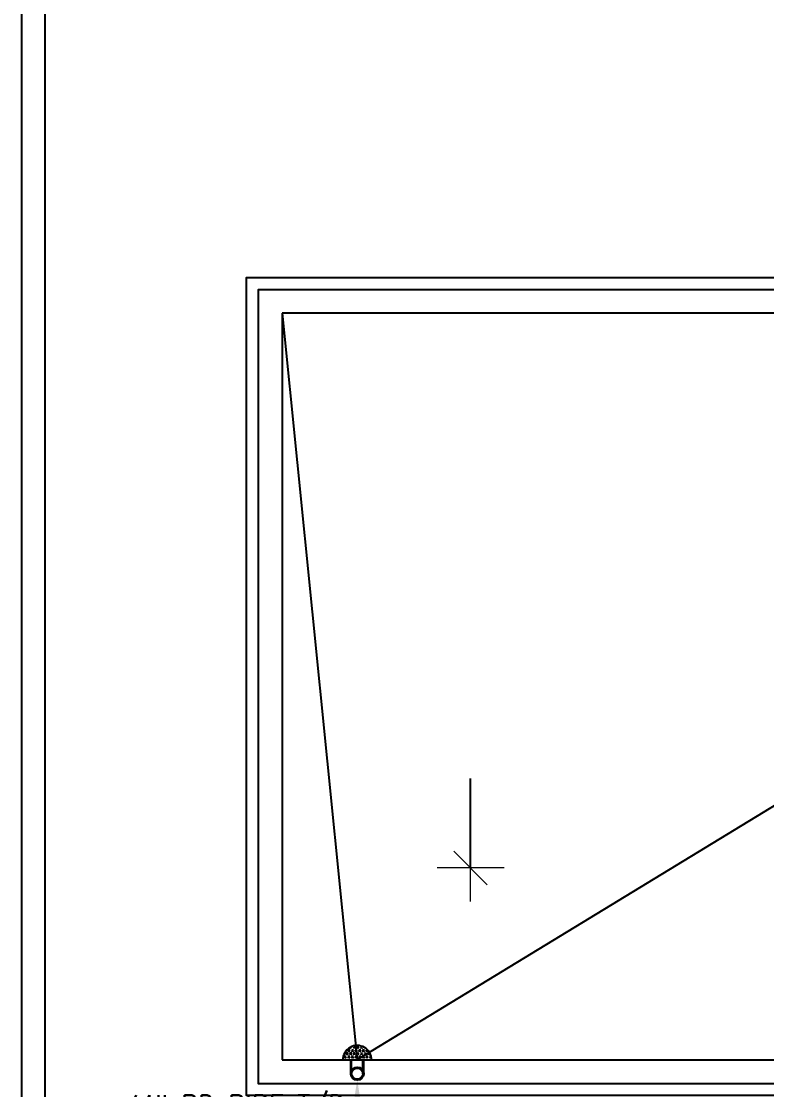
# Model space of a CAD drawing. Header units: metres. Extents: x -658 to -58, y -713 to -118.
# Drawn here: x -339.05 to -332.76, y -269.93 to -260.92 of the extents above; entities that cross this region are included whole.
import ezdxf
from ezdxf import colors
from ezdxf.entities.mleader import LeaderData, LeaderLine
from ezdxf.math import Vec2, Vec3

# ---------------------------------------------------------------- set-up
doc = ezdxf.new("R2010")
doc.units = ezdxf.units.M
doc.header["$LTSCALE"] = 100
doc.layers.add('DM_OUT', color=8, linetype='Continuous', lineweight=15)
for name, color, linetype in [('plan', 8, 'Continuous'), ('RWP', 6, 'Continuous'), ('slope arrow', 255, 'Continuous'), ('WATER TEXT', 3, 'Continuous')]:
    doc.layers.add(name, color=color, linetype=linetype)
doc.styles.add('02-GROUND-FOR WORK$0$MZ', font='romans.shx', dxfattribs={"width": 0.8})
doc.styles.add('DM', font='ARIALUNI.TTF', dxfattribs={"height": 0.2})
doc.dimstyles.new('Copy of DM', dxfattribs={"dimtxt": 0.2, "dimasz": 0.07, "dimexe": 0.15, "dimexo": 0.063, "dimgap": 0.07, "dimtad": 1, "dimzin": 0, "dimdsep": 46, "dimtxsty": 'DM', "dimblk": 'TK', "dimcen": 0.09, "dimclrd": 74, "dimadec": 8, "dimazin": 0, "dimtfac": 1, "dimtmove": 2, "dimatfit": 1, "dimldrblk": 'TK', "dimfxl": 1, "dimtolj": 1, "dimtzin": 0, "dimarcsym": 0})

# ---------------------------------------------------------------- blocks, each defined once
blk = doc.blocks.new('A$C79349d3f')
at = {"layer": 'plan'}
for p, q in [((-41.8028, 21.3095), (-41.8028, 1.3095)), ((-41.6028, 1.5095), (-41.6028, 19.1095)), ((-39.6035, 10.1095), (-39.6035, 3.8095)), ((-32.8035, 10.1095), (-39.6035, 10.1095)), ((-39.6035, 3.8095), (-24.0035, 3.8095))]:
    blk.add_line(p, q, dxfattribs=at)
blk.add_lwpolyline([(-23.6035, 8.3095), (-23.6035, 3.4095), (-30.0035, 3.4095), (-30.0035, 3.5095), (-39.9035, 3.5095), (-39.9035, 10.4095), (-32.8035, 10.4095)], dxfattribs=at)
at = {"layer": 'plan', "ltscale": 0.0007}
blk.add_lwpolyline([(-23.8035, 8.3095), (-23.8035, 3.6095), (-39.8035, 3.6095), (-39.8035, 10.3095), (-32.8035, 10.3095)], dxfattribs=at)
blk = doc.blocks.new('TK')
at = {"layer": 'DM_OUT'}
for p, q in [((0, 1.414), (0, -1.414)), ((-0.707, -0.707), (0.707, 0.707)), ((1.414, 0), (-1.414, 0))]:
    blk.add_line(p, q, dxfattribs=at)

msp = doc.modelspace()

# ---------------------------------------------------------------- hatches: boundary and pattern name
at = {"layer": 'RWP'}
h = msp.add_hatch(color=256, dxfattribs=at)
h.paths.add_polyline_path([(-336.3373, -269.6818), (-336.093, -269.6822, 1)])
h.paths.add_polyline_path([(-336.1014, -269.674), (-336.3289, -269.6737, -0.930949)], flags=16)
at = {"layer": 'RWP', "linetype": 'Continuous', "ltscale": 0.1}
msp.add_hatch(color=2, dxfattribs=at).paths.add_polyline_path([(-336.3289, -269.6737), (-336.3371, -269.6737, -0.935414), (-336.0933, -269.674), (-336.1014, -269.674, 0.930949)])
msp.add_hatch(color=2, dxfattribs=at).paths.add_polyline_path([(-336.3289, -269.6737), (-336.3371, -269.6737, -0.935414), (-336.0933, -269.674), (-336.1014, -269.674, 0.930949)])
at = {"layer": 'RWP'}
h = msp.add_hatch(dxfattribs=at)
h.set_pattern_fill('TRIANG', scale=0.081449, angle=1079.91888, style=0)
h.set_pattern_definition([(119.918882, (-260.437533, -371.716427), (0.0153091403, 0.026429723), [0.015271706, -0.015271706]), (59.918882, (-260.437533, -371.716427), (0.030543382, -4.3243e-05), [0.015271706, -0.015271706]), (179.918882, (-260.429878, -371.703212), (-0.0152342415, 0.026472966), [0.015271706, -0.015271706])])
h.paths.add_polyline_path([(-336.0996, -269.6747, 0.930949), (-336.3271, -269.6744)])
at = {"layer": 'RWP', "linetype": 'Continuous', "ltscale": 0.1}
h = msp.add_hatch(color=2, dxfattribs=at)
h.paths.add_polyline_path([(-336.2153, -269.7418, -1), (-336.2151, -269.8518, -1)])
h.paths.add_polyline_path([(-336.2153, -269.749, -1), (-336.2152, -269.8447, -1)], flags=16)
h = msp.add_hatch(color=2, dxfattribs=at)
h.paths.add_polyline_path([(-336.2152, -269.8525, 1), (-336.215, -269.7425, 1)])
h.paths.add_polyline_path([(-336.2151, -269.8453, 1), (-336.215, -269.7496, 1)], flags=16)

# ---------------------------------------------------------------- linework, layer by layer
at = {"layer": 'RWP'}
for p, q in [((-336.2698, -269.7966), (-336.2698, -269.6821)), ((-336.2633, -269.7976), (-336.2633, -269.682)), ((-336.1675, -269.7976), (-336.1676, -269.682)), ((-336.1598, -269.7966), (-336.1598, -269.6821))]:
    msp.add_line(p, q, dxfattribs=at)
at = {"layer": 'RWP', "color": 2, "linetype": 'Continuous', "ltscale": 0.1}
for centre, radius in [((-336.2152, -269.7968), 0.055), ((-336.2151, -269.7975), 0.055), ((-336.2154, -269.7975), 0.0479), ((-336.2152, -269.7968), 0.0479)]:
    msp.add_circle(centre, radius, dxfattribs=at)
msp.add_arc((-336.2152, -269.682), 0.1222, 359.9189, 179.91891, dxfattribs=at)
msp.add_arc((-336.2152, -269.682), 0.1222, 359.9189, 179.91891, dxfattribs=at)
at = {"layer": 'slope arrow', "linetype": 'Continuous'}
for p, q in [((-336.8492, -263.382), (-336.2155, -269.682)), ((-328.8343, -265.182), (-336.2152, -269.682))]:
    msp.add_line(p, q, dxfattribs=at)

# ---------------------------------------------------------------- block references
at = {"layer": 'plan'}
msp.add_blockref('A$C79349d3f', (-297.2456, -273.4915), dxfattribs=at)

# ---------------------------------------------------------------- leaders
at = {"layer": 'slope arrow', "linetype": 'Continuous'}
msp.add_leader([(-335.2593, -268.0618), (-335.2593, -267.3075)], dimstyle='Copy of DM', override={"dimasz": 0.2, "dimgap": 0.07, "dimtad": 0, "dimclrd": 256}, dxfattribs=at)
at = {"layer": 'WATER TEXT', "color": 3}
ml = msp.add_multileader_mtext('Standard', dxfattribs=at)
ml.set_content('%%C4" RD PIPE T/D', color=3, style='02-GROUND-FOR WORK$0$MZ')
ml.set_leader_properties(color=1)
ml.build(insert=Vec2(0, 0))
ml.multileader.update_dxf_attribs({"text_left_attachment_type": 6, "text_right_attachment_type": 6, "dogleg_length": 100, "arrow_head_size": 0.15})
ctx = ml.context
ctx.base_point, ctx.char_height, ctx.arrow_head_size, ctx.landing_gap_size, ctx.plane_origin = Vec3(-338.4486, -270.2454), 0.2, 0.15, 0.00009, Vec3(-336.3746, -269.7193)
ctx.left_attachment, ctx.right_attachment, ctx.text_align_type = 6, 6, 2
notes = []
notes.append((ctx, [(0, (1, 1, 0), (-336.2151, -270.2454), (-1, 0), 0.1, [(0, [(-336.2151, -269.8525)], 0, [])])]))
ctx.mtext.insert, ctx.mtext.alignment, ctx.mtext.flow_direction = Vec3(-336.3152, -269.9788), 3, 5
for ctx, leaders in notes:
    for number, flags, end, landing, length, lines in leaders:
        leader = LeaderData()
        leader.index, (leader.has_last_leader_line, leader.has_dogleg_vector, leader.attachment_direction) = number, flags
        leader.last_leader_point, leader.dogleg_vector, leader.dogleg_length = Vec3(end), Vec3(landing), length
        for number, points, colour, breaks in lines:
            line = LeaderLine()
            line.index, line.vertices, line.color, line.breaks = number, Vec3.list(points), colors.encode_raw_color(colour), breaks
            leader.lines.append(line)
        ctx.leaders.append(leader)

doc.saveas('drawing.dxf')
